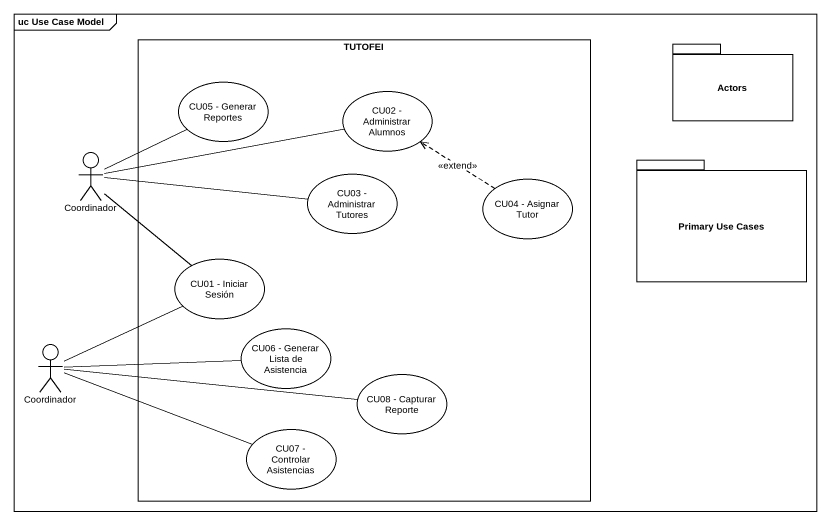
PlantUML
@startuml
mainframe uc Use Case Model
rectangle TUTOFEI {
  usecase "CU05 - Generar Reportes" as CU05_Generar_Reportes
  usecase "CU02 - Administrar Alumnos" as CU02_Administrar_Alumnos
  usecase "CU03 - Administrar Tutores" as CU03_Administrar_Tutores
  usecase "CU04 - Asignar Tutor" as CU04_Asignar_Tutor
  usecase "CU01 - Iniciar Sesión" as CU01_Iniciar_Sesión
  usecase "CU06 - Generar Lista de Asistencia" as CU06_Generar_Lista_de
  usecase "CU08 - Capturar Reporte" as CU08_Capturar_Reporte
  usecase "CU07 - Controlar Asistencias" as CU07_Controlar_Asistencias
}
package Actors {
}
actor Coordinador
package "Primary Use Cases" as Primary_Use_Cases {
}
actor "Coordinador" as Coordinador_2
Coordinador -right- CU05_Generar_Reportes
Coordinador -right- CU02_Administrar_Alumnos
Coordinador -right- CU03_Administrar_Tutores
Coordinador -- CU01_Iniciar_Sesión
CU04_Asignar_Tutor .up.> CU02_Administrar_Alumnos : <<extend>>
Coordinador_2 -right- CU01_Iniciar_Sesión
Coordinador_2 -right- CU06_Generar_Lista_de
Coordinador_2 -right- CU08_Capturar_Reporte
Coordinador_2 -right- CU07_Controlar_Asistencias
@enduml
